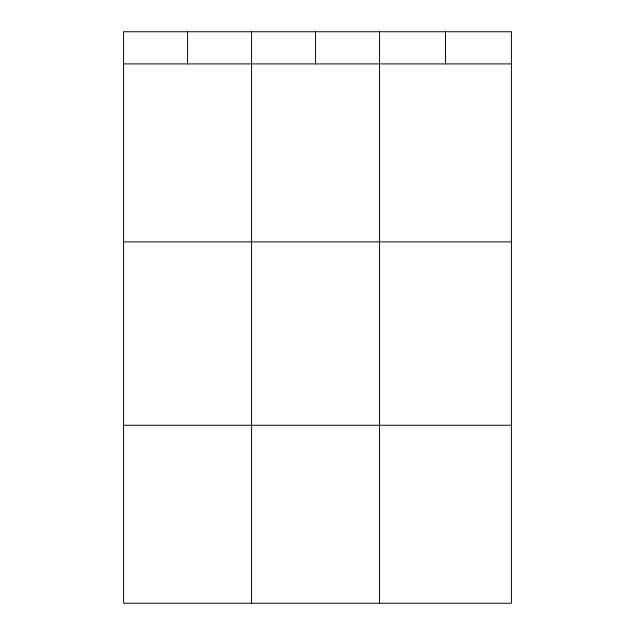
<?xml version="1.0" encoding="UTF-8"?>
<svg xmlns="http://www.w3.org/2000/svg" width="635" height="635" viewBox="0 0 635 635"><rect width="100%" height="100%" fill="white"/><g stroke="black" fill="none" stroke-linecap="round" stroke-linejoin="round"><path stroke-width="0.95" d="M511.413 241.887L511.413 31.75L123.587 31.75L123.587 603.25L511.413 603.25L511.413 241.887L123.587 241.887M123.587 63.905L511.413 63.905M123.587 425.267L511.413 425.267M445.484 31.75L445.484 63.905M379.555 31.75L379.555 603.25M315.563 31.75L315.563 63.905M251.571 31.75L251.571 603.25M187.579 31.75L187.579 63.905"/></g></svg>
